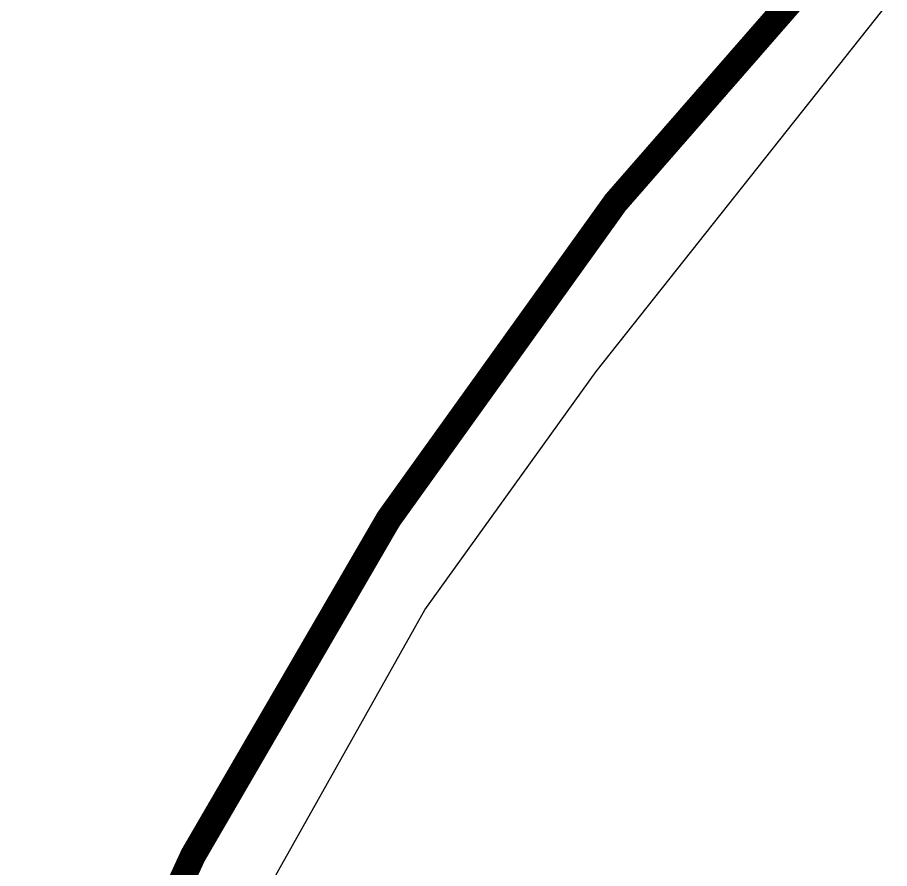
# Model space of a CAD drawing. Header units: inches. Extents: x -0.4 to 12.9, y -0.9 to 6.
# Drawn here: x -0.2018 to 0.1349, y 2.0428 to 2.3715 of the extents above; entities that cross this region are included whole.
import ezdxf

# ---------------------------------------------------------------- set-up
doc = ezdxf.new("R2010")
doc.units = ezdxf.units.IN
doc.header["$MEASUREMENT"] = 0
for name, color, linetype in [('Board Outline', 216, 'Continuous'), ('Bottom Layer', 5, 'Continuous'), ('Top Layer', 1, 'Continuous')]:
    doc.layers.add(name, color=color, linetype=linetype)

msp = doc.modelspace()

# ---------------------------------------------------------------- linework, layer by layer
at = {"layer": 'Board Outline'}
msp.add_lwpolyline([(-0.19685, 1.91117, 0.01, 0.01, -0.095808), (0.12796, 2.4133, 0.01, 0.01, 0)], format="xyseb", dxfattribs=at)
at = {"layer": 'Bottom Layer'}
for p, q in [((0.02166, 2.2347), (0.13495, 2.37773)), ((-0.04455, 2.14271), (0.02166, 2.2347)), ((-0.17203, 1.91569), (-0.04455, 2.14271))]:
    msp.add_line(p, q, dxfattribs=at)
at = {"layer": 'Top Layer'}
for p, q in [((0.02166, 2.2347), (0.13495, 2.37773)), ((-0.04455, 2.14271), (0.02166, 2.2347)), ((-0.17203, 1.91569), (-0.04455, 2.14271))]:
    msp.add_line(p, q, dxfattribs=at)

doc.saveas('drawing.dxf')
